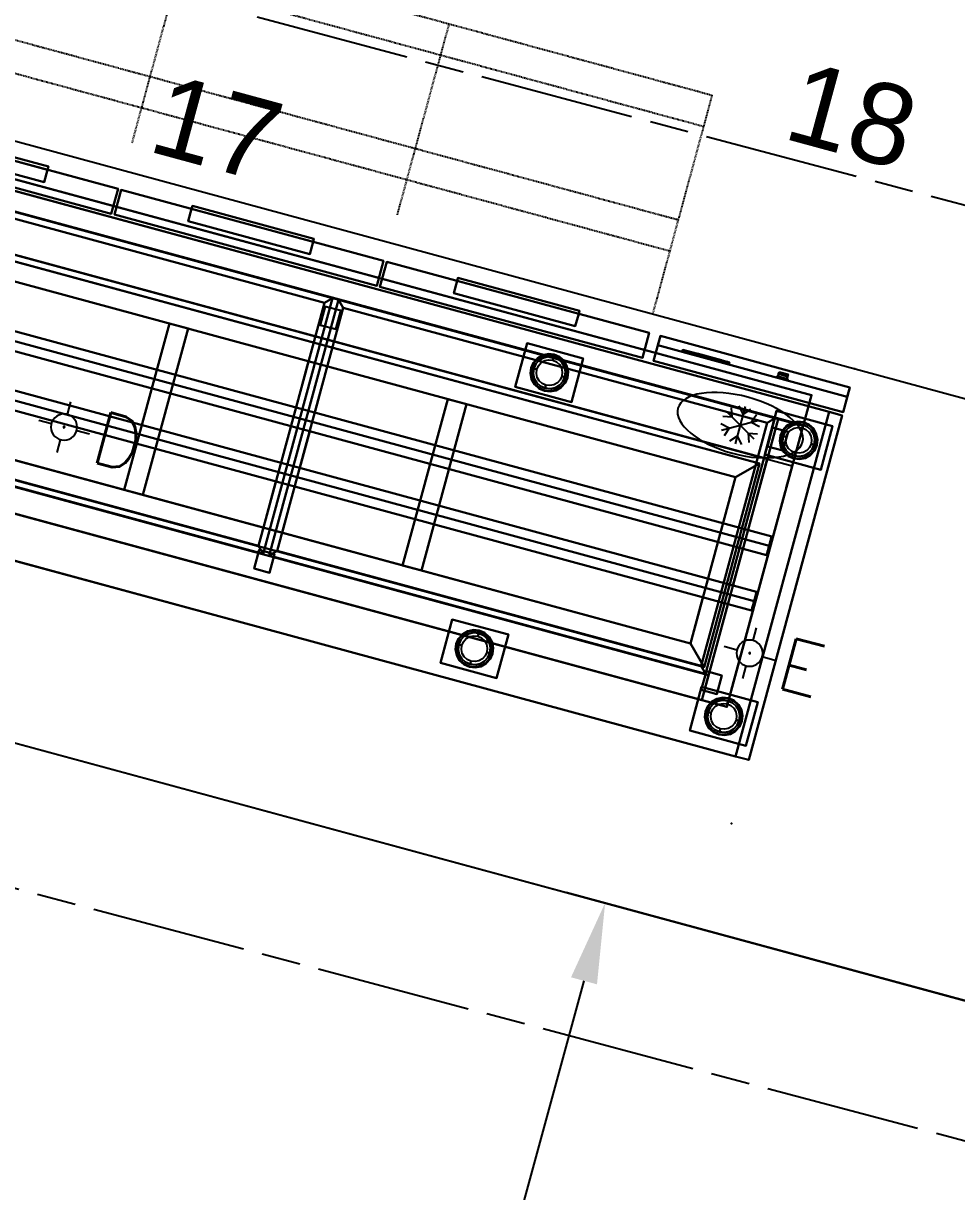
# Model space of a CAD drawing. Header units: millimetres. Extents: x 24907 to 30960, y 3978 to 9944.
# Drawn here: x 28113.3 to 28257.7, y 6856.5 to 7037.5 of the extents above; entities that cross this region are included whole.
import ezdxf
from ezdxf.enums import TextEntityAlignment as Align

# ---------------------------------------------------------------- set-up
doc = ezdxf.new("R2010")
doc.units = ezdxf.units.MM
for name, pattern in [('ACAD_ISO02W100', [15, 12, -3]), ('ACAD_ISO08W100', [36, 24, -3, 6, -3]), ('CONTINUA', [0]), ('DOT', [6.35, 0, -6.35]), ('TRATTEGGIATA', [0.75, 0.5, -0.25])]:
    doc.linetypes.add(name, pattern=pattern)
doc.layers.get('DEFPOINTS').update_dxf_attribs({"linetype": 'CONTINUA'})
for name, color, linetype in [('200-EquipBlack-3d', 250, 'Continuous'), ('200-EquipBlu-3d', 5, 'Continuous'), ('200-EquipBorder-2d', 9, 'Continuous'), ('200-EquipDoors-2d', 252, 'Continuous'), ('200-EquipGreen-3d', 3, 'Continuous'), ('200-EquipID-2d', 7, 'Continuous'), ('200-EquipInternal-2d', 252, 'Continuous'), ('200-EquipRed-3d', 1, 'Continuous'), ('200-EquipSteel-3d', 9, 'Continuous'), ('250-Drain-2D', 140, 'Continuous'), ('250-ele-2d', 20, 'Continuous'), ('HG-031 Müşteri Mevcut', 30, 'Continuous')]:
    doc.layers.add(name, color=color, linetype=linetype)
doc.layers.add('200-InsPoint-3D', color=3, linetype='Continuous', plot=False)
doc.layers.add('iz', color=241, linetype='DOT', lineweight=13)
doc.styles.add('ARIAL', font='arial.ttf', dxfattribs={"width": 0.6, "height": 50})
doc.styles.add('ROMANS', font='micross.ttf')
doc.styles.add('SIMPLEX', font='simplex')
doc.dimstyles.new('MSC Model 1-1', dxfattribs={"dimscale": 5, "dimtxt": 2.5, "dimasz": 2.5, "dimexe": 1.25, "dimexo": 0.625, "dimgap": 1, "dimtad": 1, "dimdec": 0, "dimdsep": 46, "dimtxsty": 'ROMANS', "dimcen": 2.5, "dimclrd": 256, "dimclre": 256, "dimclrt": 256, "dimadec": 0, "dimazin": 0, "dimtfac": 1, "dimtdec": 0, "dimtmove": 0, "dimatfit": 3, "dimfxl": 1, "dimtolj": 1, "dimtzin": 0, "dimarcsym": 0})

# ---------------------------------------------------------------- blocks, each defined once
blk = doc.blocks.new('ROBATA_1500')
at = {"layer": '200-EquipBorder-2d'}
blk.add_lwpolyline([(0, -500), (1500, -500), (1500, 0), (0, 0)], close=True, dxfattribs=at)
at = {"layer": '200-EquipInternal-2d'}
for p, q in [((1460, 0), (1460, -154)), ((40, -40), (1460, -40)), ((1450, -50), (50, -50)), ((1420, -80), (1450, -50)), ((1450, -154), (1450, -50)), ((80, -80), (1420, -80)), ((735, -80), (735, -154)), ((765, -154), (765, -80)), ((1420, -80), (1420, -154)), ((2, -154), (1498, -154)), ((2, -184), (1498, -184)), ((735, -184), (735, -243)), ((765, -243), (765, -184)), ((1420, -184), (1420, -243)), ((1450, -243), (1450, -184)), ((1460, -184), (1460, -243)), ((2, -243), (1498, -243)), ((2, -273), (1498, -273)), ((735, -273), (735, -347)), ((765, -347), (765, -273)), ((1420, -273), (1420, -347)), ((1450, -377), (1450, -273)), ((1460, -273), (1460, -387)), ((1420, -347), (80, -347)), ((1420, -347), (1450, -377)), ((50, -377), (1450, -377)), ((1460, -387), (40, -387))]:
    blk.add_line(p, q, dxfattribs=at)
at = {"layer": '200-EquipSteel-3d', "extrusion": (-1, 0, 0)}
for centre in [(169, 397.1, -1498), (258, 397.1, -1498)]:
    blk.add_circle(centre, 15, dxfattribs=at)
at = {"layer": '200-EquipSteel-3d'}
for points in [[(1500, -450.9, 52.1), (1500, 0, 52.1), (1460, 0, 52.1), (1460, -450.9, 52.1)], [(1500, 0, 52.1), (1500, 0, 382.1), (1460, 0, 382.1), (1460, 0, 52.1)], [(745, -40.9, 92.1), (735, -50.9, 92.1), (55, -50.9, 92.1), (45, -40.9, 92.1)], [(745, -40.9, 82.1), (745, -40.9, 92.1), (45, -40.9, 92.1), (45, -40.9, 82.1)], [(735, -440.9, 52.1), (735, -50.9, 52.1), (55, -50.9, 52.1), (55, -440.9, 52.1)], [(735, -50.9, 52.1), (735, -50.9, 92.1), (55, -50.9, 92.1), (55, -50.9, 52.1)], [(735, -50.9, 92.1), (735, -440.9, 92.1), (745, -450.9, 92.1), (745, -40.9, 92.1)], [(735, -440.9, 52.1), (735, -440.9, 92.1), (735, -50.9, 92.1), (735, -50.9, 52.1)], [(745, -40.9, 92.1), (745, -40.9, 82.1), (745, -450.9, 82.1), (745, -450.9, 92.1)], [(765, -50.9, 92.1), (765, -440.9, 92.1), (755, -450.9, 92.1), (755, -40.9, 92.1)], [(755, -40.9, 92.1), (765, -50.9, 92.1), (1445, -50.9, 92.1), (1455, -40.9, 92.1)], [(755, -40.9, 92.1), (755, -40.9, 82.1), (755, -450.9, 82.1), (755, -450.9, 92.1)], [(755, -40.9, 82.1), (755, -40.9, 92.1), (1455, -40.9, 92.1), (1455, -40.9, 82.1)], [(765, -440.9, 52.1), (765, -50.9, 52.1), (1445, -50.9, 52.1), (1445, -440.9, 52.1)], [(765, -50.9, 52.1), (765, -50.9, 92.1), (1445, -50.9, 92.1), (1445, -50.9, 52.1)], [(765, -440.9, 52.1), (765, -440.9, 92.1), (765, -50.9, 92.1), (765, -50.9, 52.1)], [(1445, -50.9, 92.1), (1445, -440.9, 92.1), (1455, -450.9, 92.1), (1455, -40.9, 92.1)], [(1445, -440.9, 52.1), (1445, -50.9, 52.1), (1445, -50.9, 92.1), (1445, -440.9, 92.1)], [(1455, -40.9, 92.1), (1455, -40.9, 82.1), (1455, -450.9, 82.1), (1455, -450.9, 92.1)], [(80, -80, 252.1), (1420, -80, 252.1), (1420, -347, 252.1), (80, -347, 252.1)], [(40, -387, 322.1), (40, -387, 382.1), (1460, -387, 382.1), (1460, -387, 322.1)], [(0, -451.9, 333.1), (1500, -451.9, 333.1), (1500, -451.9, 102.1), (0, -451.9, 102.1)], [(745, -450.9, 92.1), (735, -440.9, 92.1), (55, -440.9, 92.1), (45, -450.9, 92.1)], [(745, -450.9, 82.1), (745, -450.9, 92.1), (45, -450.9, 92.1), (45, -450.9, 82.1)], [(735, -440.9, 52.1), (55, -440.9, 52.1), (55, -440.9, 92.1), (735, -440.9, 92.1)], [(755, -450.9, 92.1), (765, -440.9, 92.1), (1445, -440.9, 92.1), (1455, -450.9, 92.1)], [(755, -450.9, 82.1), (755, -450.9, 92.1), (1455, -450.9, 92.1), (1455, -450.9, 82.1)], [(765, -440.9, 52.1), (1445, -440.9, 52.1), (1445, -440.9, 92.1), (765, -440.9, 92.1)], [(1460, -450.9, 333.4), (1500, -450.9, 333.4), (1500, -450.9, 52.1), (1460, -450.9, 52.1)], [(0, -500, 342.1), (1500, -500, 342.1), (1500, -500, 382.1), (0, -500, 382.1)]]:
    blk.add_3dface(points, dxfattribs=at)
for points, invisible_edges in [([(1460, 0, 382.1), (1500, 0, 382.1), (1500, -500, 382.1), (1460, -387, 382.1)], 4), ([(1460, 0, 52.1), (1460, 0, 382.1), (1460, -450.9, 382.1), (1460, -450.9, 52.1)], 6), ([(1500, -450.9, 333.4), (1500, 0, 382.1), (1500, 0, 52.1), (1500, -450.9, 52.1)], 1), ([(1500, -500, 342.1), (1500, -500, 382.1), (1500, 0, 382.1), (1500, -450.9, 333.4)], 4), ([(1500, -0.5, 388.4), (1500, 0, 382.1), (1500, -40, 382.1)], 8), ([(1500, -2, 394.5), (1500, -0.5, 388.4), (1500, -40, 382.1)], 10), ([(1500, -4.4, 400.3), (1500, -2, 394.5), (1500, -40, 382.1)], 10), ([(1500, -7.6, 405.6), (1500, -4.4, 400.3), (1500, -40, 382.1)], 10), ([(1500, -11.7, 410.4), (1500, -7.6, 405.6), (1500, -40, 382.1)], 10), ([(1500, -16.5, 414.5), (1500, -11.7, 410.4), (1500, -40, 382.1)], 10), ([(1500, -21.8, 417.7), (1500, -16.5, 414.5), (1500, -40, 382.1)], 10), ([(1500, -27.6, 420.1), (1500, -21.8, 417.7), (1500, -40, 382.1)], 10), ([(1500, -33.7, 421.6), (1500, -27.6, 420.1), (1500, -40, 382.1)], 10), ([(1500, -40, 422.1), (1500, -33.7, 421.6), (1500, -40, 382.1)], 10), ([(1500, -40, 422.1), (1500, -345, 422.1), (1500, -345, 382.1), (1500, -40, 382.1)], 10), ([(1498, -154.4, 400.4), (1498, -154, 397.1), (2, -154, 397.1), (2, -154.4, 400.4)], 8), ([(1498, -154, 397.1), (1498, -154.4, 393.8), (2, -154.4, 393.8), (2, -154, 397.1)], 2), ([(1498, -155.5, 403.6), (1498, -154.4, 400.4), (2, -154.4, 400.4), (2, -155.5, 403.6)], 10), ([(1498, -154.4, 393.8), (1498, -155.5, 390.6), (2, -155.5, 390.6), (2, -154.4, 393.8)], 10), ([(1498, -157.3, 406.5), (1498, -155.5, 403.6), (2, -155.5, 403.6), (2, -157.3, 406.5)], 10), ([(1498, -155.5, 390.6), (1498, -157.3, 387.7), (2, -157.3, 387.7), (2, -155.5, 390.6)], 10), ([(1498, -159.6, 408.8), (1498, -157.3, 406.5), (2, -157.3, 406.5), (2, -159.6, 408.8)], 10), ([(1498, -157.3, 387.7), (1498, -159.6, 385.4), (2, -159.6, 385.4), (2, -157.3, 387.7)], 10), ([(1498, -162.5, 410.6), (1498, -159.6, 408.8), (2, -159.6, 408.8), (2, -162.5, 410.6)], 10), ([(1498, -159.6, 385.4), (1498, -162.5, 383.6), (2, -162.5, 383.6), (2, -159.6, 385.4)], 10), ([(1498, -165.7, 411.7), (1498, -162.5, 410.6), (2, -162.5, 410.6), (2, -165.7, 411.7)], 10), ([(1498, -162.5, 383.6), (1498, -165.7, 382.5), (2, -165.7, 382.5), (2, -162.5, 383.6)], 10), ([(1498, -169, 412.1), (1498, -165.7, 411.7), (2, -165.7, 411.7), (2, -169, 412.1)], 2), ([(1498, -165.7, 382.5), (1498, -169, 382.1), (2, -169, 382.1), (2, -165.7, 382.5)], 8), ([(1498, -172.3, 411.7), (1498, -169, 412.1), (2, -169, 412.1), (2, -172.3, 411.7)], 8), ([(1498, -169, 382.1), (1498, -172.3, 382.5), (2, -172.3, 382.5), (2, -169, 382.1)], 2), ([(1498, -175.5, 410.6), (1498, -172.3, 411.7), (2, -172.3, 411.7), (2, -175.5, 410.6)], 10), ([(1498, -172.3, 382.5), (1498, -175.5, 383.6), (2, -175.5, 383.6), (2, -172.3, 382.5)], 10), ([(1498, -178.4, 408.8), (1498, -175.5, 410.6), (2, -175.5, 410.6), (2, -178.4, 408.8)], 10), ([(1498, -175.5, 383.6), (1498, -178.4, 385.4), (2, -178.4, 385.4), (2, -175.5, 383.6)], 10), ([(1498, -180.7, 406.5), (1498, -178.4, 408.8), (2, -178.4, 408.8), (2, -180.7, 406.5)], 10), ([(1498, -178.4, 385.4), (1498, -180.7, 387.7), (2, -180.7, 387.7), (2, -178.4, 385.4)], 10), ([(1498, -182.5, 403.6), (1498, -180.7, 406.5), (2, -180.7, 406.5), (2, -182.5, 403.6)], 10), ([(1498, -180.7, 387.7), (1498, -182.5, 390.6), (2, -182.5, 390.6), (2, -180.7, 387.7)], 10), ([(1498, -183.6, 400.4), (1498, -182.5, 403.6), (2, -182.5, 403.6), (2, -183.6, 400.4)], 10), ([(1498, -182.5, 390.6), (1498, -183.6, 393.8), (2, -183.6, 393.8), (2, -182.5, 390.6)], 10), ([(1498, -184, 397.1), (1498, -183.6, 400.4), (2, -183.6, 400.4), (2, -184, 397.1)], 2), ([(1498, -183.6, 393.8), (1498, -184, 397.1), (2, -184, 397.1), (2, -183.6, 393.8)], 8), ([(1498, -243.4, 400.4), (1498, -243, 397.1), (2, -243, 397.1), (2, -243.4, 400.4)], 8), ([(1498, -243, 397.1), (1498, -243.4, 393.8), (2, -243.4, 393.8), (2, -243, 397.1)], 2), ([(1498, -244.5, 403.6), (1498, -243.4, 400.4), (2, -243.4, 400.4), (2, -244.5, 403.6)], 10), ([(1498, -243.4, 393.8), (1498, -244.5, 390.6), (2, -244.5, 390.6), (2, -243.4, 393.8)], 10), ([(1498, -246.3, 406.5), (1498, -244.5, 403.6), (2, -244.5, 403.6), (2, -246.3, 406.5)], 10), ([(1498, -244.5, 390.6), (1498, -246.3, 387.7), (2, -246.3, 387.7), (2, -244.5, 390.6)], 10), ([(1498, -248.6, 408.8), (1498, -246.3, 406.5), (2, -246.3, 406.5), (2, -248.6, 408.8)], 10), ([(1498, -246.3, 387.7), (1498, -248.6, 385.4), (2, -248.6, 385.4), (2, -246.3, 387.7)], 10), ([(1498, -251.5, 410.6), (1498, -248.6, 408.8), (2, -248.6, 408.8), (2, -251.5, 410.6)], 10), ([(1498, -248.6, 385.4), (1498, -251.5, 383.6), (2, -251.5, 383.6), (2, -248.6, 385.4)], 10), ([(1498, -254.7, 411.7), (1498, -251.5, 410.6), (2, -251.5, 410.6), (2, -254.7, 411.7)], 10), ([(1498, -251.5, 383.6), (1498, -254.7, 382.5), (2, -254.7, 382.5), (2, -251.5, 383.6)], 10), ([(1498, -258, 412.1), (1498, -254.7, 411.7), (2, -254.7, 411.7), (2, -258, 412.1)], 2), ([(1498, -254.7, 382.5), (1498, -258, 382.1), (2, -258, 382.1), (2, -254.7, 382.5)], 8), ([(1498, -261.3, 411.7), (1498, -258, 412.1), (2, -258, 412.1), (2, -261.3, 411.7)], 8), ([(1498, -258, 382.1), (1498, -261.3, 382.5), (2, -261.3, 382.5), (2, -258, 382.1)], 2), ([(1498, -264.5, 410.6), (1498, -261.3, 411.7), (2, -261.3, 411.7), (2, -264.5, 410.6)], 10), ([(1498, -261.3, 382.5), (1498, -264.5, 383.6), (2, -264.5, 383.6), (2, -261.3, 382.5)], 10), ([(1498, -267.4, 408.8), (1498, -264.5, 410.6), (2, -264.5, 410.6), (2, -267.4, 408.8)], 10), ([(1498, -264.5, 383.6), (1498, -267.4, 385.4), (2, -267.4, 385.4), (2, -264.5, 383.6)], 10), ([(1498, -269.7, 406.5), (1498, -267.4, 408.8), (2, -267.4, 408.8), (2, -269.7, 406.5)], 10), ([(1498, -267.4, 385.4), (1498, -269.7, 387.7), (2, -269.7, 387.7), (2, -267.4, 385.4)], 10), ([(1498, -271.5, 403.6), (1498, -269.7, 406.5), (2, -269.7, 406.5), (2, -271.5, 403.6)], 10), ([(1498, -269.7, 387.7), (1498, -271.5, 390.6), (2, -271.5, 390.6), (2, -269.7, 387.7)], 10), ([(1498, -272.6, 400.4), (1498, -271.5, 403.6), (2, -271.5, 403.6), (2, -272.6, 400.4)], 10), ([(1498, -271.5, 390.6), (1498, -272.6, 393.8), (2, -272.6, 393.8), (2, -271.5, 390.6)], 10), ([(1498, -273, 397.1), (1498, -272.6, 400.4), (2, -272.6, 400.4), (2, -273, 397.1)], 2), ([(1498, -272.6, 393.8), (1498, -273, 397.1), (2, -273, 397.1), (2, -272.6, 393.8)], 8), ([(1500, -345, 422.1), (1500, -351.3, 421.6), (1500, -345, 382.1)], 10), ([(1500, -351.3, 421.6), (1500, -357.4, 420.1), (1500, -345, 382.1)], 10), ([(1500, -357.4, 420.1), (1500, -363.2, 417.7), (1500, -345, 382.1)], 10), ([(1500, -363.2, 417.7), (1500, -368.5, 414.5), (1500, -345, 382.1)], 10), ([(1500, -368.5, 414.5), (1500, -373.3, 410.4), (1500, -345, 382.1)], 10), ([(1500, -373.3, 410.4), (1500, -377.4, 405.6), (1500, -345, 382.1)], 10), ([(1500, -377.4, 405.6), (1500, -380.6, 400.3), (1500, -345, 382.1)], 10), ([(1500, -380.6, 400.3), (1500, -383, 394.5), (1500, -345, 382.1)], 10), ([(1500, -383, 394.5), (1500, -384.5, 388.4), (1500, -345, 382.1)], 10), ([(1500, -384.5, 388.4), (1500, -385, 382.1), (1500, -345, 382.1)], 8), ([(0, -500, 342.1), (0, -387, 322.1), (1500, -387, 322.1), (1500, -500, 342.1)], 5), ([(0, -500, 382.1), (1500, -500, 382.1), (1460, -387, 382.1), (40, -387, 382.1)], 10)]:
    blk.add_3dface(points, dxfattribs=dict(at, invisible_edges=invisible_edges))
at = {"layer": '200-InsPoint-3D'}
for p in [(1500, 0), (1500, -500)]:
    blk.add_point(p, dxfattribs=at)
at = {"layer": '200-EquipSteel-3d'}
mesh = blk.add_polyface(dxfattribs=at)
corners = [(0, -450.9, 15), (1500, -450.9, 15), (1500, 0, 15), (0, 0, 15), (0, -450.9, 52.1), (1500, -450.9, 52.1), (1500, 0, 52.1), (0, 0, 52.1)]
mesh.append_faces([[corners[k] for k in face] for face in [(0, 3, 2, 1), (4, 5, 6, 7), (0, 1, 5, 4), (3, 7, 6, 2), (0, 4, 7, 3), (1, 2, 6, 5)]])
mesh = blk.add_polyface(dxfattribs=at)
corners = [(40, -40, 52.1), (1460, -40, 52.1), (1460, 0, 52.1), (40, 0, 52.1), (40, -40, 382.1), (1460, -40, 382.1), (1460, 0, 382.1), (40, 0, 382.1)]
mesh.append_faces([[corners[k] for k in face] for face in [(0, 3, 2, 1), (4, 5, 6, 7), (0, 1, 5, 4), (3, 7, 6, 2), (0, 4, 7, 3), (1, 2, 6, 5)]])
mesh = blk.add_polyface(dxfattribs=at)
corners = [(762.5, -45), (737.5, -45), (737.5, -15), (762.5, -15), (762.5, -45, 15), (737.5, -45, 15), (737.5, -15, 15), (762.5, -15, 15)]
mesh.append_faces([[corners[k] for k in face] for face in [(1, 2, 3, 0), (7, 6, 5, 4), (4, 5, 1, 0), (2, 6, 7, 3), (3, 7, 4, 0), (5, 6, 2, 1)]])
mesh = blk.add_polyface(dxfattribs=at)
corners = [(1480, -45), (1455, -45), (1455, -15), (1480, -15), (1480, -45, 15), (1455, -45, 15), (1455, -15, 15), (1480, -15, 15)]
mesh.append_faces([[corners[k] for k in face] for face in [(1, 2, 3, 0), (7, 6, 5, 4), (4, 5, 1, 0), (2, 6, 7, 3), (3, 7, 4, 0), (5, 6, 2, 1)]])
mesh = blk.add_polyface(dxfattribs=at)
corners = [(80, -80, 352.1), (1420, -80, 352.1), (1450, -50, 352.1), (50, -50, 352.1), (80, -80, 382.1), (1420, -80, 382.1), (1450, -50, 382.1), (50, -50, 382.1)]
mesh.append_faces([[corners[k] for k in face] for face in [(0, 3, 2, 1), (4, 5, 6, 7), (0, 1, 5, 4), (3, 7, 6, 2), (0, 4, 7, 3), (1, 2, 6, 5)]])
mesh = blk.add_polyface(dxfattribs=at)
corners = [(1450, -377, 352.1), (1420, -347, 352.1), (1420, -80, 352.1), (1450, -50, 352.1), (1450, -377, 382.1), (1420, -347, 382.1), (1420, -80, 382.1), (1450, -50, 382.1)]
mesh.append_faces([[corners[k] for k in face] for face in [(1, 2, 3, 0), (7, 6, 5, 4), (4, 5, 1, 0), (2, 6, 7, 3), (3, 7, 4, 0), (5, 6, 2, 1)]])
mesh = blk.add_polyface(dxfattribs=at)
corners = [(511.7, -347, 352.1), (541.7, -347, 352.1), (541.7, -80, 352.1), (511.7, -80, 352.1), (511.7, -347, 382.1), (541.7, -347, 382.1), (541.7, -80, 382.1), (511.7, -80, 382.1)]
mesh.append_faces([[corners[k] for k in face] for face in [(0, 3, 2, 1), (4, 5, 6, 7), (0, 1, 5, 4), (3, 7, 6, 2), (0, 4, 7, 3), (1, 2, 6, 5)]])
mesh = blk.add_polyface(dxfattribs=at)
corners = [(988.3, -347, 352.1), (958.3, -347, 352.1), (958.3, -80, 352.1), (988.3, -80, 352.1), (988.3, -347, 382.1), (958.3, -347, 382.1), (958.3, -80, 382.1), (988.3, -80, 382.1)]
mesh.append_faces([[corners[k] for k in face] for face in [(1, 2, 3, 0), (7, 6, 5, 4), (4, 5, 1, 0), (2, 6, 7, 3), (3, 7, 4, 0), (5, 6, 2, 1)]])
mesh = blk.add_polyface(dxfattribs=at)
corners = [(80, -347, 352.1), (1420, -347, 352.1), (1450, -377, 352.1), (50, -377, 352.1), (80, -347, 382.1), (1420, -347, 382.1), (1450, -377, 382.1), (50, -377, 382.1)]
mesh.append_faces([[corners[k] for k in face] for face in [(1, 2, 3, 0), (7, 6, 5, 4), (4, 5, 1, 0), (2, 6, 7, 3), (3, 7, 4, 0), (5, 6, 2, 1)]])
mesh = blk.add_polyface(dxfattribs=at)
corners = [(762.5, -405.9), (737.5, -405.9), (737.5, -435.9), (762.5, -435.9), (762.5, -405.9, 15), (737.5, -405.9, 15), (737.5, -435.9, 15), (762.5, -435.9, 15)]
mesh.append_faces([[corners[k] for k in face] for face in [(0, 3, 2, 1), (4, 5, 6, 7), (0, 1, 5, 4), (3, 7, 6, 2), (0, 4, 7, 3), (1, 2, 6, 5)]])
mesh = blk.add_polyface(dxfattribs=at)
corners = [(1480, -405.9), (1455, -405.9), (1455, -435.9), (1480, -435.9), (1480, -405.9, 15), (1455, -405.9, 15), (1455, -435.9, 15), (1480, -435.9, 15)]
mesh.append_faces([[corners[k] for k in face] for face in [(0, 3, 2, 1), (4, 5, 6, 7), (0, 1, 5, 4), (3, 7, 6, 2), (0, 4, 7, 3), (1, 2, 6, 5)]])
blk = doc.blocks.new('attrib')
at = {"layer": '200-EquipID-2d', "style": 'ARIAL'}
blk.add_attdef('POS', text='', height=2.5, dxfattribs=at).set_placement((0, 0, -1), align=Align.MIDDLE)
at = {"layer": '200-EquipID-2d', "style": 'ROMANS', "flags": 1}
for tag, p in [('ZONA', (0, -4.905, -2)), ('EQUIPMENTDATA', (0, -7.89, -2)), ('LONGDESCR', (0, -11.302, -2)), ('EQUIPMENTCONN', (0, -14.714, -2)), ('ACCESSORYDATA', (0, -18.552, -2)), ('ACCESSORYCONN', (0, -21.857, -2))]:
    blk.add_attdef(tag, text='', height=2.5, dxfattribs=at).set_placement(p, align=Align.CENTER)
blk = doc.blocks.new('ZNS-MC-BASECONTRPAN')
at = {"layer": '200-EquipBlu-3d', "ltscale": 0.7}
blk.add_3dface([(45, -3.6, -29.6), (57.2, -3.6, -29.6), (57.2, -3.6, -40), (45, -3.6, -40)], dxfattribs=at)
at = {"layer": '200-EquipGreen-3d', "ltscale": 0.7}
blk.add_3dface([(104.1, -3.6, -31), (111.1, -3.6, -31), (111.1, -3.6, -39), (104.1, -3.6, -39)], dxfattribs=at)
at = {"layer": '200-EquipRed-3d', "ltscale": 0.7}
blk.add_3dface([(61.9, -3.6, -30.1), (101.1, -3.6, -30.1), (101.1, -3.6, -40), (61.9, -3.6, -40)], dxfattribs=at)
at = {"layer": '200-EquipRed-3d'}
for points, invisible_edges in [([(192.1, -6.1, -35), (192.1, -2.2, -35), (192.1, -2.2, -23.8), (192.1, -9.3, -23.8)], 1), ([(192.1, -2.2, -35), (206.5, -2.2, -35), (206.5, -2.2, -23.8), (192.1, -2.2, -23.8)], 1), ([(192.1, -6.1, -35), (206.5, -6.1, -35), (206.5, -2.2, -35), (192.1, -2.2, -35)], 15), ([(192.1, -6.1, -46.2), (192.1, -2.2, -46.2), (192.1, -2.2, -35), (192.1, -6.1, -35)], 4), ([(192.1, -2.2, -46.2), (206.5, -2.2, -46.2), (206.5, -2.2, -35), (192.1, -2.2, -35)], 4), ([(192.1, -6.1, -35), (192.1, -2.2, -35), (206.5, -2.2, -35), (206.5, -6.1, -35)], 15), ([(192.1, -6.1, -35), (192.1, -9.3, -23.8), (206.5, -9.3, -23.8), (206.5, -6.1, -35)], 8), ([(192.1, -6.1, -46.2), (192.1, -6.1, -35), (206.5, -6.1, -35), (206.5, -6.1, -46.2)], 2), ([(206.5, -6.1, -35), (206.5, -9.3, -23.8), (206.5, -2.2, -23.8), (206.5, -2.2, -35)], 8), ([(206.5, -6.1, -46.2), (206.5, -6.1, -35), (206.5, -2.2, -35), (206.5, -2.2, -46.2)], 2)]:
    blk.add_3dface(points, dxfattribs=dict(at, invisible_edges=invisible_edges))
for points in [[(192.1, -9.3, -23.8), (192.1, -2.2, -23.8), (206.5, -2.2, -23.8), (206.5, -9.3, -23.8)], [(192.1, -6.1, -46.2), (206.5, -6.1, -46.2), (206.5, -2.2, -46.2), (192.1, -2.2, -46.2)]]:
    blk.add_3dface(points, dxfattribs=at)
at = {"layer": '200-EquipSteel-3d'}
blk.add_3dface([(0, 0, -85), (0, 0, 0), (304, 0, 0), (304, 0, -85)], dxfattribs=at)
at = {"layer": '200-EquipBlack-3d', "ltscale": 0.7}
mesh = blk.add_polyface(dxfattribs=at)
corners = [(39.1, -3.3, -47.5), (114.1, -3.3, -47.5), (114.1, -0.3, -47.5), (39.1, -0.3, -47.5), (39.1, -3.3, -22.5), (114.1, -3.3, -22.5), (114.1, -0.3, -22.5), (39.1, -0.3, -22.5)]
mesh.append_faces([[corners[k] for k in face] for face in [(0, 3, 2, 1), (4, 5, 6, 7), (0, 1, 5, 4), (3, 7, 6, 2), (0, 4, 7, 3), (1, 2, 6, 5)]])
at = {"layer": '200-EquipBlack-3d'}
mesh = blk.add_polyface(dxfattribs=at)
corners = [(190.8, -2.2, -47.5), (190.8, -2.2, -22.5), (190.8, -0.3, -22.5), (190.8, -0.3, -47.5), (207.8, -2.2, -47.5), (207.8, -2.2, -22.5), (207.8, -0.3, -22.5), (207.8, -0.3, -47.5)]
mesh.append_faces([[corners[k] for k in face] for face in [(0, 3, 2, 1), (4, 5, 6, 7), (0, 1, 5, 4), (3, 7, 6, 2), (0, 4, 7, 3), (1, 2, 6, 5)]])
blk = doc.blocks.new('ZNS-MC-BASEREFUNIT')
at = {"layer": '200-EquipSteel-3d'}
for points in [[(0, 70, 155), (0, 70, 600), (304, 70, 600), (304, 70, 155)], [(0, 70, 600), (0, 30, 600), (304, 30, 600), (304, 70, 600)], [(0, 30, 155), (0, 70, 155), (304, 70, 155), (304, 30, 155)], [(304, 30, 500), (0, 30, 500), (0, 45, 500), (304, 45, 500)], [(0, 45, 500), (0, 45, 585), (304, 45, 585), (304, 45, 500)], [(0, 30, 585), (0, 45, 585), (304, 45, 585), (304, 30, 585)], [(0, 30, 500), (0, 30, 155), (304, 30, 155), (304, 30, 500)], [(304, 30, 600), (0, 30, 600), (0, 30, 585), (304, 30, 585)]]:
    blk.add_3dface(points, dxfattribs=at)
for points, invisible_edges in [([(0, 45, 585), (0, 70, 600), (0, 70, 155), (0, 45, 500)], 5), ([(0, 45, 500), (0, 30, 500), (0, 30, 155), (0, 70, 155)], 8), ([(0, 70, 600), (0, 45, 585), (0, 30, 585), (0, 30, 600)], 1), ([(304, 45, 585), (304, 70, 600), (304, 70, 155), (304, 45, 500)], 5), ([(304, 45, 500), (304, 30, 500), (304, 30, 155), (304, 70, 155)], 8), ([(304, 70, 600), (304, 45, 585), (304, 30, 585), (304, 30, 600)], 1)]:
    blk.add_3dface(points, dxfattribs=dict(at, invisible_edges=invisible_edges))
blk = doc.blocks.new('PQ-MC-LEG200')
at = {"layer": '200-EquipSteel-3d'}
for points in [[(-45, -35, 198), (-45, 35, 198), (45, 35, 198), (45, -35, 198)], [(-45, -35, 200), (45, -35, 200), (45, 35, 200), (-45, 35, 200)], [(-45, 35, 198), (-45, 35, 200), (45, 35, 200), (45, 35, 198)], [(-45, -35, 198), (-45, -35, 200), (-45, 35, 200), (-45, 35, 198)], [(45, -35, 198), (45, 35, 198), (45, 35, 200), (45, -35, 200)], [(-45, -35, 198), (45, -35, 198), (45, -35, 200), (-45, -35, 200)]]:
    blk.add_3dface(points, dxfattribs=at)
for points, invisible_edges in [([(-23.7, 17.2, 198), (-23.7, 17.2, 71), (-17.2, 23.7, 71), (-17.2, 23.7, 198)], 5), ([(-23.7, 17.2, 71), (-22.6, 16.4, 66), (-16.4, 22.6, 66), (-17.2, 23.7, 71)], 5), ([(-14.7, 20.2, 66), (-14.7, 20.2, 5), (-20.2, 14.7, 5), (-20.2, 14.7, 66)], 5), ([(-14.7, 20.2, 5), (-13.8, 19, 1.5), (-19, 13.8, 1.5), (-20.2, 14.7, 5)], 7), ([(-13.8, 19, 1.5), (-11.8, 16.2), (-16.2, 11.8), (-19, 13.8, 1.5)], 13), ([(-17.2, 23.7, 198), (-17.2, 23.7, 71), (-9, 27.8, 71), (-9, 27.8, 198)], 5), ([(-17.2, 23.7, 71), (-16.4, 22.6, 66), (-8.6, 26.5, 66), (-9, 27.8, 71)], 5), ([(-7.7, 23.8, 66), (-7.7, 23.8, 5), (-14.7, 20.2, 5), (-14.7, 20.2, 66)], 5), ([(-7.7, 23.8, 5), (-7.3, 22.4, 1.5), (-13.8, 19, 1.5), (-14.7, 20.2, 5)], 7), ([(-7.3, 22.4, 1.5), (-6.2, 19), (-11.8, 16.2), (-13.8, 19, 1.5)], 13), ([(-9, 27.8, 198), (-9, 27.8, 71), (0, 29.2, 71), (0, 29.2, 198)], 1), ([(-9, 27.8, 71), (-8.6, 26.5, 66), (0, 27.9, 66), (0, 29.2, 71)], 1), ([(0, 25, 66), (0, 25, 5), (-7.7, 23.8, 5), (-7.7, 23.8, 66)], 4), ([(0, 25, 5), (0, 23.5, 1.5), (-7.3, 22.4, 1.5), (-7.7, 23.8, 5)], 6), ([(0, 23.5, 1.5), (0, 20), (-6.2, 19), (-7.3, 22.4, 1.5)], 12), ([(0, 29.2, 198), (0, 29.2, 71), (9, 27.8, 71), (9, 27.8, 198)], 4), ([(0, 29.2, 71), (0, 27.9, 66), (8.6, 26.5, 66), (9, 27.8, 71)], 4), ([(7.7, 23.8, 66), (7.7, 23.8, 5), (0, 25, 5), (0, 25, 66)], 1), ([(7.7, 23.8, 5), (7.3, 22.4, 1.5), (0, 23.5, 1.5), (0, 25, 5)], 3), ([(7.3, 22.4, 1.5), (6.2, 19), (0, 20), (0, 23.5, 1.5)], 9), ([(13.8, 19, 1.5), (11.8, 16.2), (6.2, 19), (7.3, 22.4, 1.5)], 13), ([(14.7, 20.2, 5), (13.8, 19, 1.5), (7.3, 22.4, 1.5), (7.7, 23.8, 5)], 7), ([(14.7, 20.2, 66), (14.7, 20.2, 5), (7.7, 23.8, 5), (7.7, 23.8, 66)], 5), ([(9, 27.8, 71), (8.6, 26.5, 66), (16.4, 22.6, 66), (17.2, 23.7, 71)], 5), ([(9, 27.8, 198), (9, 27.8, 71), (17.2, 23.7, 71), (17.2, 23.7, 198)], 5), ([(19, 13.8, 1.5), (16.2, 11.8), (11.8, 16.2), (13.8, 19, 1.5)], 13), ([(20.2, 14.7, 5), (19, 13.8, 1.5), (13.8, 19, 1.5), (14.7, 20.2, 5)], 7), ([(20.2, 14.7, 66), (20.2, 14.7, 5), (14.7, 20.2, 5), (14.7, 20.2, 66)], 5), ([(17.2, 23.7, 71), (16.4, 22.6, 66), (22.6, 16.4, 66), (23.7, 17.2, 71)], 5), ([(17.2, 23.7, 198), (17.2, 23.7, 71), (23.7, 17.2, 71), (23.7, 17.2, 198)], 5), ([(-29.2, 0, 198), (-29.2, 0, 71), (-27.8, 9, 71), (-27.8, 9, 198)], 4), ([(-29.2, 0, 71), (-27.9, 0, 66), (-26.5, 8.6, 66), (-27.8, 9, 71)], 4), ([(-27.8, -9, 198), (-27.8, -9, 71), (-29.2, 0, 71), (-29.2, 0, 198)], 1), ([(-27.8, -9, 71), (-26.5, -8.6, 66), (-27.9, 0, 66), (-29.2, 0, 71)], 1), ([(-27.8, 9, 198), (-27.8, 9, 71), (-23.7, 17.2, 71), (-23.7, 17.2, 198)], 5), ([(-27.8, 9, 71), (-26.5, 8.6, 66), (-22.6, 16.4, 66), (-23.7, 17.2, 71)], 5), ([(-23.8, 7.7, 66), (-23.8, 7.7, 5), (-25, 0, 5), (-25, 0, 66)], 1), ([(-23.8, 7.7, 5), (-22.4, 7.3, 1.5), (-23.5, 0, 1.5), (-25, 0, 5)], 3), ([(-25, 0, 66), (-25, 0, 5), (-23.8, -7.7, 5), (-23.8, -7.7, 66)], 4), ([(-25, 0, 5), (-23.5, 0, 1.5), (-22.4, -7.3, 1.5), (-23.8, -7.7, 5)], 6), ([(-20.2, 14.7, 66), (-20.2, 14.7, 5), (-23.8, 7.7, 5), (-23.8, 7.7, 66)], 5), ([(-20.2, 14.7, 5), (-19, 13.8, 1.5), (-22.4, 7.3, 1.5), (-23.8, 7.7, 5)], 7), ([(-22.4, 7.3, 1.5), (-19, 6.2), (-20, 0), (-23.5, 0, 1.5)], 9), ([(-23.5, 0, 1.5), (-20, 0), (-19, -6.2), (-22.4, -7.3, 1.5)], 12), ([(-19, 13.8, 1.5), (-16.2, 11.8), (-19, 6.2), (-22.4, 7.3, 1.5)], 13), ([(22.4, 7.3, 1.5), (19, 6.2), (16.2, 11.8), (19, 13.8, 1.5)], 13), ([(23.8, 7.7, 5), (22.4, 7.3, 1.5), (19, 13.8, 1.5), (20.2, 14.7, 5)], 7), ([(23.5, 0, 1.5), (20, 0), (19, 6.2), (22.4, 7.3, 1.5)], 12), ([(22.4, -7.3, 1.5), (19, -6.2), (20, 0), (23.5, 0, 1.5)], 9), ([(23.8, 7.7, 66), (23.8, 7.7, 5), (20.2, 14.7, 5), (20.2, 14.7, 66)], 5), ([(25, 0, 5), (23.5, 0, 1.5), (22.4, 7.3, 1.5), (23.8, 7.7, 5)], 6), ([(23.8, -7.7, 5), (22.4, -7.3, 1.5), (23.5, 0, 1.5), (25, 0, 5)], 3), ([(23.7, 17.2, 71), (22.6, 16.4, 66), (26.5, 8.6, 66), (27.8, 9, 71)], 5), ([(23.7, 17.2, 198), (23.7, 17.2, 71), (27.8, 9, 71), (27.8, 9, 198)], 5), ([(25, 0, 66), (25, 0, 5), (23.8, 7.7, 5), (23.8, 7.7, 66)], 4), ([(23.8, -7.7, 66), (23.8, -7.7, 5), (25, 0, 5), (25, 0, 66)], 1), ([(27.8, 9, 71), (26.5, 8.6, 66), (27.9, 0, 66), (29.2, 0, 71)], 1), ([(29.2, 0, 71), (27.9, 0, 66), (26.5, -8.6, 66), (27.8, -9, 71)], 4), ([(27.8, 9, 198), (27.8, 9, 71), (29.2, 0, 71), (29.2, 0, 198)], 1), ([(29.2, 0, 198), (29.2, 0, 71), (27.8, -9, 71), (27.8, -9, 198)], 4), ([(-23.7, -17.2, 71), (-22.6, -16.4, 66), (-26.5, -8.6, 66), (-27.8, -9, 71)], 5), ([(-23.7, -17.2, 198), (-23.7, -17.2, 71), (-27.8, -9, 71), (-27.8, -9, 198)], 5), ([(-23.8, -7.7, 5), (-22.4, -7.3, 1.5), (-19, -13.8, 1.5), (-20.2, -14.7, 5)], 7), ([(-23.8, -7.7, 66), (-23.8, -7.7, 5), (-20.2, -14.7, 5), (-20.2, -14.7, 66)], 5), ([(-17.2, -23.7, 71), (-16.4, -22.6, 66), (-22.6, -16.4, 66), (-23.7, -17.2, 71)], 5), ([(-17.2, -23.7, 198), (-17.2, -23.7, 71), (-23.7, -17.2, 71), (-23.7, -17.2, 198)], 5), ([(-22.4, -7.3, 1.5), (-19, -6.2), (-16.2, -11.8), (-19, -13.8, 1.5)], 13), ([(-20.2, -14.7, 5), (-19, -13.8, 1.5), (-13.8, -19, 1.5), (-14.7, -20.2, 5)], 7), ([(-20.2, -14.7, 66), (-20.2, -14.7, 5), (-14.7, -20.2, 5), (-14.7, -20.2, 66)], 5), ([(-19, -13.8, 1.5), (-16.2, -11.8), (-11.8, -16.2), (-13.8, -19, 1.5)], 13), ([(-13.8, -19, 1.5), (-11.8, -16.2), (-6.2, -19), (-7.3, -22.4, 1.5)], 13), ([(7.3, -22.4, 1.5), (6.2, -19), (11.8, -16.2), (13.8, -19, 1.5)], 13), ([(13.8, -19, 1.5), (11.8, -16.2), (16.2, -11.8), (19, -13.8, 1.5)], 13), ([(14.7, -20.2, 5), (13.8, -19, 1.5), (19, -13.8, 1.5), (20.2, -14.7, 5)], 7), ([(14.7, -20.2, 66), (14.7, -20.2, 5), (20.2, -14.7, 5), (20.2, -14.7, 66)], 5), ([(19, -13.8, 1.5), (16.2, -11.8), (19, -6.2), (22.4, -7.3, 1.5)], 13), ([(23.7, -17.2, 71), (22.6, -16.4, 66), (16.4, -22.6, 66), (17.2, -23.7, 71)], 5), ([(23.7, -17.2, 198), (23.7, -17.2, 71), (17.2, -23.7, 71), (17.2, -23.7, 198)], 5), ([(20.2, -14.7, 5), (19, -13.8, 1.5), (22.4, -7.3, 1.5), (23.8, -7.7, 5)], 7), ([(20.2, -14.7, 66), (20.2, -14.7, 5), (23.8, -7.7, 5), (23.8, -7.7, 66)], 5), ([(27.8, -9, 71), (26.5, -8.6, 66), (22.6, -16.4, 66), (23.7, -17.2, 71)], 5), ([(27.8, -9, 198), (27.8, -9, 71), (23.7, -17.2, 71), (23.7, -17.2, 198)], 5), ([(-9, -27.8, 71), (-8.6, -26.5, 66), (-16.4, -22.6, 66), (-17.2, -23.7, 71)], 5), ([(-9, -27.8, 198), (-9, -27.8, 71), (-17.2, -23.7, 71), (-17.2, -23.7, 198)], 5), ([(-14.7, -20.2, 5), (-13.8, -19, 1.5), (-7.3, -22.4, 1.5), (-7.7, -23.8, 5)], 7), ([(-14.7, -20.2, 66), (-14.7, -20.2, 5), (-7.7, -23.8, 5), (-7.7, -23.8, 66)], 5), ([(0, -29.2, 71), (0, -27.9, 66), (-8.6, -26.5, 66), (-9, -27.8, 71)], 4), ([(0, -29.2, 198), (0, -29.2, 71), (-9, -27.8, 71), (-9, -27.8, 198)], 4), ([(-7.7, -23.8, 5), (-7.3, -22.4, 1.5), (0, -23.5, 1.5), (0, -25, 5)], 3), ([(-7.7, -23.8, 66), (-7.7, -23.8, 5), (0, -25, 5), (0, -25, 66)], 1), ([(-7.3, -22.4, 1.5), (-6.2, -19), (0, -20), (0, -23.5, 1.5)], 9), ([(0, -23.5, 1.5), (0, -20), (6.2, -19), (7.3, -22.4, 1.5)], 12), ([(0, -25, 5), (0, -23.5, 1.5), (7.3, -22.4, 1.5), (7.7, -23.8, 5)], 6), ([(0, -25, 66), (0, -25, 5), (7.7, -23.8, 5), (7.7, -23.8, 66)], 4), ([(9, -27.8, 71), (8.6, -26.5, 66), (0, -27.9, 66), (0, -29.2, 71)], 1), ([(9, -27.8, 198), (9, -27.8, 71), (0, -29.2, 71), (0, -29.2, 198)], 1), ([(7.7, -23.8, 5), (7.3, -22.4, 1.5), (13.8, -19, 1.5), (14.7, -20.2, 5)], 7), ([(7.7, -23.8, 66), (7.7, -23.8, 5), (14.7, -20.2, 5), (14.7, -20.2, 66)], 5), ([(17.2, -23.7, 71), (16.4, -22.6, 66), (8.6, -26.5, 66), (9, -27.8, 71)], 5), ([(17.2, -23.7, 198), (17.2, -23.7, 71), (9, -27.8, 71), (9, -27.8, 198)], 5)]:
    blk.add_3dface(points, dxfattribs=dict(at, invisible_edges=invisible_edges))
blk = doc.blocks.new('E7BAPP00RH')
at = {"layer": '200-EquipDoors-2d', "linetype": 'TRATTEGGIATA'}
for p, q in [((1276, -730), (1276, -1081)), ((428.5, -774.6), (428.5, -1081)), ((854, -774.6), (854, -1081)), ((3, -831), (1276, -831)), ((3, -881), (1276, -881)), ((3, -1031), (1276, -1031)), ((3, -1081), (1276, -1081))]:
    blk.add_line(p, q, dxfattribs=at)
at = {"layer": '200-EquipInternal-2d'}
for p, q in [((1436.4, -590.3), (1431.7, -576.5)), ((1451.6, -581.5), (1442, -570.6)), ((1451.6, -629), (1451.6, -569)), ((1451.6, -581.5), (1461.1, -570.6)), ((1466.7, -590.3), (1471.4, -576.5)), ((1436.4, -590.3), (1422.2, -593.1)), ((1425.6, -614), (1477.6, -584)), ((1425.6, -584), (1477.6, -614)), ((1466.7, -590.3), (1481, -593.1)), ((1436.4, -607.8), (1422.2, -605)), ((1436.4, -607.8), (1431.7, -621.5)), ((1466.7, -607.8), (1481, -605)), ((1466.7, -607.8), (1471.4, -621.5)), ((1451.6, -616.5), (1442, -627.5)), ((1451.6, -616.5), (1461.1, -627.5))]:
    blk.add_line(p, q, dxfattribs=at)
blk.add_lwpolyline([(0, -102), (1600, -102), (1600, -655), (0, -655)], close=True, dxfattribs=at)
blk.add_ellipse((1451.6, -599), major_axis=(-100, 0), ratio=0.45, dxfattribs=at)
at = {"layer": '200-EquipSteel-3d'}
for points in [[(0, -102, 650), (1600, -102, 650), (1600, -655, 650), (0, -655, 650)], [(21, -102, 650), (1579, -102, 650), (1579, -102, 245), (21, -102, 245)], [(21, -102, 200), (1579, -102, 200), (1579, -102, 245), (21, -102, 245)], [(21, -655, 245), (1579, -655, 245), (1579, -102, 245), (21, -102, 245)], [(21, -655, 200), (1579, -655, 200), (1579, -102, 200), (21, -102, 200)], [(1579, -655, 605), (21, -655, 605), (21, -102, 605), (1579, -102, 605)], [(1579, -102, 200), (1600, -102, 200), (1600, -102, 650), (1579, -102, 650)], [(1579, -655, 200), (1600, -655, 200), (1600, -102, 200), (1579, -102, 200)], [(5, -660, 430), (5, -660, 650), (426, -660, 650), (426, -660, 430)], [(5, -660, 430), (5, -660, 650), (426, -660, 650), (426, -660, 430)], [(5, -660, 650), (5, -700, 650), (426, -700, 650), (426, -660, 650)], [(5, -700, 430), (5, -660, 430), (426, -660, 430), (426, -700, 430)], [(5, -660, 205), (5, -660, 425), (426, -660, 425), (426, -660, 205)], [(5, -660, 205), (5, -660, 425), (426, -660, 425), (426, -660, 205)], [(5, -660, 425), (5, -700, 425), (426, -700, 425), (426, -660, 425)], [(5, -700, 205), (5, -660, 205), (426, -660, 205), (426, -700, 205)], [(21, -655, 200), (1579, -655, 200), (1579, -655, 245), (21, -655, 245)], [(21, -655, 605), (1579, -655, 605), (1579, -655, 650), (21, -655, 650)], [(426, -660, 650), (426, -700, 650), (426, -700, 430), (426, -660, 430)], [(426, -660, 425), (426, -700, 425), (426, -700, 205), (426, -660, 205)], [(431, -660, 430), (431, -660, 650), (852, -660, 650), (852, -660, 430)], [(431, -660, 650), (431, -700, 650), (852, -700, 650), (852, -660, 650)], [(431, -700, 430), (431, -660, 430), (852, -660, 430), (852, -700, 430)], [(431, -660, 650), (431, -700, 650), (431, -700, 430), (431, -660, 430)], [(431, -660, 205), (431, -660, 425), (852, -660, 425), (852, -660, 205)], [(431, -660, 425), (431, -700, 425), (852, -700, 425), (852, -660, 425)], [(431, -700, 205), (431, -660, 205), (852, -660, 205), (852, -700, 205)], [(431, -660, 425), (431, -700, 425), (431, -700, 205), (431, -660, 205)], [(852, -660, 650), (852, -700, 650), (852, -700, 430), (852, -660, 430)], [(852, -660, 425), (852, -700, 425), (852, -700, 205), (852, -660, 205)], [(857, -660, 430), (857, -660, 650), (1278, -660, 650), (1278, -660, 430)], [(857, -660, 650), (857, -700, 650), (1278, -700, 650), (1278, -660, 650)], [(857, -700, 430), (857, -660, 430), (1278, -660, 430), (1278, -700, 430)], [(857, -660, 650), (857, -700, 650), (857, -700, 430), (857, -660, 430)], [(857, -660, 205), (857, -660, 425), (1278, -660, 425), (1278, -660, 205)], [(857, -660, 425), (857, -700, 425), (1278, -700, 425), (1278, -660, 425)], [(857, -700, 205), (857, -660, 205), (1278, -660, 205), (1278, -700, 205)], [(857, -660, 425), (857, -700, 425), (857, -700, 205), (857, -660, 205)], [(1278, -660, 650), (1278, -700, 650), (1278, -700, 430), (1278, -660, 430)], [(1278, -660, 425), (1278, -700, 425), (1278, -700, 205), (1278, -660, 205)], [(1600, -655, 200), (1579, -655, 200), (1579, -655, 650), (1600, -655, 650)], [(118, -680, 599.6), (313, -680, 599.6), (313, -700, 565), (118, -700, 565)], [(118, -680, 599.6), (118, -700, 635), (313, -700, 635), (313, -680, 599.6)], [(118, -680, 374.6), (313, -680, 374.6), (313, -700, 340), (118, -700, 340)], [(118, -680, 374.6), (118, -700, 410), (313, -700, 410), (313, -680, 374.6)], [(313, -700, 635), (313, -700, 565), (313, -680, 599.6)], [(313, -700, 410), (313, -700, 340), (313, -680, 374.6)], [(544, -680, 599.6), (739, -680, 599.6), (739, -700, 565), (544, -700, 565)], [(544, -680, 599.6), (544, -700, 635), (739, -700, 635), (739, -680, 599.6)], [(544, -700, 635), (544, -700, 565), (544, -680, 599.6)], [(544, -680, 374.6), (739, -680, 374.6), (739, -700, 340), (544, -700, 340)], [(544, -680, 374.6), (544, -700, 410), (739, -700, 410), (739, -680, 374.6)], [(544, -700, 410), (544, -700, 340), (544, -680, 374.6)], [(739, -700, 635), (739, -700, 565), (739, -680, 599.6)], [(739, -700, 410), (739, -700, 340), (739, -680, 374.6)], [(970, -680, 599.6), (1165, -680, 599.6), (1165, -700, 565), (970, -700, 565)], [(970, -680, 599.6), (970, -700, 635), (1165, -700, 635), (1165, -680, 599.6)], [(970, -700, 635), (970, -700, 565), (970, -680, 599.6)], [(970, -680, 374.6), (1165, -680, 374.6), (1165, -700, 340), (970, -700, 340)], [(970, -680, 374.6), (970, -700, 410), (1165, -700, 410), (1165, -680, 374.6)], [(970, -700, 410), (970, -700, 340), (970, -680, 374.6)], [(1165, -700, 635), (1165, -700, 565), (1165, -680, 599.6)], [(1165, -700, 410), (1165, -700, 340), (1165, -680, 374.6)], [(118, -700, 635), (118, -705, 635), (313, -705, 635), (313, -700, 635)], [(313, -700, 605), (313, -705, 605), (118, -705, 605), (118, -700, 605)], [(118, -700, 410), (118, -705, 410), (313, -705, 410), (313, -700, 410)], [(313, -700, 380), (313, -705, 380), (118, -705, 380), (118, -700, 380)], [(118, -705, 635), (118, -705, 605), (313, -705, 605), (313, -705, 635)], [(118, -705, 410), (118, -705, 380), (313, -705, 380), (313, -705, 410)], [(313, -705, 635), (313, -700, 635), (313, -700, 605), (313, -705, 605)], [(313, -705, 410), (313, -700, 410), (313, -700, 380), (313, -705, 380)], [(544, -700, 635), (544, -705, 635), (739, -705, 635), (739, -700, 635)], [(739, -700, 605), (739, -705, 605), (544, -705, 605), (544, -700, 605)], [(544, -700, 410), (544, -705, 410), (739, -705, 410), (739, -700, 410)], [(739, -700, 380), (739, -705, 380), (544, -705, 380), (544, -700, 380)], [(544, -705, 635), (544, -705, 605), (739, -705, 605), (739, -705, 635)], [(544, -705, 410), (544, -705, 380), (739, -705, 380), (739, -705, 410)], [(739, -705, 635), (739, -700, 635), (739, -700, 605), (739, -705, 605)], [(739, -705, 410), (739, -700, 410), (739, -700, 380), (739, -705, 380)], [(970, -700, 635), (970, -705, 635), (1165, -705, 635), (1165, -700, 635)], [(1165, -700, 605), (1165, -705, 605), (970, -705, 605), (970, -700, 605)], [(970, -700, 410), (970, -705, 410), (1165, -705, 410), (1165, -700, 410)], [(1165, -700, 380), (1165, -705, 380), (970, -705, 380), (970, -700, 380)], [(970, -705, 635), (970, -705, 605), (1165, -705, 605), (1165, -705, 635)], [(970, -705, 410), (970, -705, 380), (1165, -705, 380), (1165, -705, 410)], [(1165, -705, 635), (1165, -700, 635), (1165, -700, 605), (1165, -705, 605)], [(1165, -705, 410), (1165, -700, 410), (1165, -700, 380), (1165, -705, 380)]]:
    blk.add_3dface(points, dxfattribs=at)
for points, invisible_edges in [([(1579, -655, 605), (1579, -655, 200), (1579, -102, 200), (1579, -102, 605)], 8), ([(1600, -655, 650), (1600, -655, 200), (1600, -102, 200), (1600, -102, 650)], 8), ([(118, -700, 565), (5, -700, 430), (426, -700, 430), (313, -700, 565)], 5), ([(5, -700, 650), (118, -700, 635), (313, -700, 635), (426, -700, 650)], 5), ([(118, -700, 340), (5, -700, 205), (426, -700, 205), (313, -700, 340)], 5), ([(5, -700, 425), (118, -700, 410), (313, -700, 410), (426, -700, 425)], 5), ([(426, -700, 650), (313, -700, 635), (313, -700, 565), (426, -700, 430)], 5), ([(426, -700, 425), (313, -700, 410), (313, -700, 340), (426, -700, 205)], 5), ([(544, -700, 565), (431, -700, 430), (852, -700, 430), (739, -700, 565)], 5), ([(431, -700, 650), (544, -700, 635), (544, -700, 565), (431, -700, 430)], 5), ([(431, -700, 650), (544, -700, 635), (739, -700, 635), (852, -700, 650)], 5), ([(544, -700, 340), (431, -700, 205), (852, -700, 205), (739, -700, 340)], 5), ([(431, -700, 425), (544, -700, 410), (544, -700, 340), (431, -700, 205)], 5), ([(431, -700, 425), (544, -700, 410), (739, -700, 410), (852, -700, 425)], 5), ([(852, -700, 650), (739, -700, 635), (739, -700, 565), (852, -700, 430)], 5), ([(852, -700, 425), (739, -700, 410), (739, -700, 340), (852, -700, 205)], 5), ([(970, -700, 565), (857, -700, 430), (1278, -700, 430), (1165, -700, 565)], 5), ([(857, -700, 650), (970, -700, 635), (970, -700, 565), (857, -700, 430)], 5), ([(857, -700, 650), (970, -700, 635), (1165, -700, 635), (1278, -700, 650)], 5), ([(970, -700, 340), (857, -700, 205), (1278, -700, 205), (1165, -700, 340)], 5), ([(857, -700, 425), (970, -700, 410), (970, -700, 340), (857, -700, 205)], 5), ([(857, -700, 425), (970, -700, 410), (1165, -700, 410), (1278, -700, 425)], 5), ([(1278, -700, 650), (1165, -700, 635), (1165, -700, 565), (1278, -700, 430)], 5), ([(1278, -700, 425), (1165, -700, 410), (1165, -700, 340), (1278, -700, 205)], 5)]:
    blk.add_3dface(points, dxfattribs=dict(at, invisible_edges=invisible_edges))
at = {"layer": '200-InsPoint-3D'}
for p in [(1600, 0), (1600, -730)]:
    blk.add_point(p, dxfattribs=at)
for name, p in [('PQ-MC-LEG200', (1145, -157)), ('PQ-MC-LEG200', (1545, -157)), ('PQ-MC-LEG200', (1145, -600)), ('PQ-MC-LEG200', (1545, -600)), ('ZNS-MC-BASEREFUNIT', (1296, -730, 50)), ('ZNS-MC-BASECONTRPAN', (1296, -685, 635))]:
    blk.add_blockref(name, p)
blk = doc.blocks.new('DCON')
at = {"layer": '250-Drain-2D'}
for p, q in [((0, 40.6), (0, 20.3)), ((-40.6, 0), (-20.3, 0)), ((20.3, 0), (40.6, 0)), ((0, -20.3), (0, -40.6))]:
    blk.add_line(p, q, dxfattribs=at)
for radius in [20.3, 1]:
    blk.add_circle((0, 0), radius, dxfattribs=at)
blk.add_point((0, 0), dxfattribs=at)
at = {"layer": '250-Drain-2D', "style": 'SIMPLEX', "flags": 8}
blk.add_attdef('D', (50, -40.6), '', height=81, dxfattribs=at)
blk = doc.blocks.new('ECON')
at = {"layer": '250-ele-2d'}
for p, q in [((0, 40.6), (0, 20.3)), ((-40.6, 0), (-20.3, 0)), ((20.3, 0), (40.6, 0)), ((0, -20.3), (0, -40.6))]:
    blk.add_line(p, q, dxfattribs=at)
for radius in [20.3, 1]:
    blk.add_circle((0, 0), radius, dxfattribs=at)
blk.add_point((0, 0), dxfattribs=at)
at = {"layer": '250-ele-2d', "style": 'SIMPLEX', "flags": 8}
blk.add_attdef('E', (50, -40.6), '', height=81, dxfattribs=at)
blk = doc.blocks.new('*D196')
at = {"layer": '200-EquipID-2d', "lineweight": -2, "transparency": 16777216}
for p, q in [((28306.61, 6873.2), (28197.3, 6902.87)), ((28161.24, 6746.12), (28200.06, 6889.17)), ((28261.24, 6706.03), (28151.94, 6735.69))]:
    blk.add_line(p, q, dxfattribs=at)
at = {"layer": '200-EquipID-2d', "transparency": 16777216}
for points in [[(28198.05, 6889.71), (28202.07, 6888.62), (28203.33, 6901.23)], [(28159.23, 6746.66), (28163.25, 6745.57), (28157.97, 6734.05)]]:
    blk.add_solid(points, dxfattribs=at)
at = {"layer": 'DEFPOINTS', "color": 0, "transparency": 16777216}
for p in [(28203.33, 6901.23), (28309.62, 6872.38), (28264.26, 6705.21)]:
    blk.add_point(p, dxfattribs=at)
at = {"layer": '200-EquipID-2d', "transparency": 16777216, "insert": (28169.59, 6820.64), "char_height": 12.5, "attachment_point": 5, "rotation": 74.8173, "style": 'ROMANS'}
blk.add_mtext('\\A1;173', dxfattribs=at)

msp = doc.modelspace()

# ---------------------------------------------------------------- linework, layer by layer
msp.add_line((27832.4, 7001.89), (28459.71, 6831.66))
msp.add_lwpolyline([(28025.49, 6949.49), (28459.71, 6831.66), (28527.8, 7082.58), (28093.59, 7200.41)], close=True)
at = {"layer": '200-EquipBorder-2d', "linetype": 'ACAD_ISO08W100'}
msp.add_lwpolyline([(28019.79, 6928.07), (28449.72, 6813.62), (28485.74, 6948.91), (28055.81, 7063.36)], close=True, dxfattribs=at)
at = {"layer": 'HG-031 Müşteri Mevcut'}
msp.add_line((27855.97, 7088.75), (28483.28, 6918.51), dxfattribs=at)
msp.add_lwpolyline([(27900.49, 7252.81), (27832.4, 7001.89), (28459.71, 6831.66), (28527.8, 7082.58)], close=True, dxfattribs=at)
at = {"layer": 'iz', "linetype": 'ACAD_ISO02W100'}
msp.add_arc((31524.71, 17218.81), 10470, 251.050582, 258.455964, dxfattribs=at)

# ---------------------------------------------------------------- block references
at = {"xscale": -0.1000000000059509, "yscale": 0.1000000000003638, "rotation": 164.8172531370625}
for name, p, zscale in [('E7BAPP00RH', (28068.47, 6955.44), 0.1), ('ROBATA_1500', (28077.4, 6970.89), 0.1000000000000014)]:
    msp.add_blockref(name, p, dxfattribs=dict(at, zscale=zscale))
ref = msp.add_blockref('DCON', (28119.56, 6974.94), dxfattribs=dict(xscale=-0.1000000000059509, yscale=0.1000000000003638, zscale=0.1, rotation=164.8172531370625))
ref.add_attrib('D', 'D', (28125.46, 6977.55), dxfattribs={"layer": '250-Drain-2D', "height": 8.1, "rotation": 164.8173, "style": 'SIMPLEX', "text_generation_flag": 2, "flags": 8})
ref = msp.add_blockref('ECON', (28225.7, 6939.92), dxfattribs=dict(xscale=-0.1000000000059509, yscale=0.1000000000003638, zscale=0.1, rotation=164.8172531370625))
ref.add_attrib('E', 'E', (28231.59, 6942.53), dxfattribs={"layer": '250-ele-2d', "height": 8.1, "rotation": 164.8173, "style": 'SIMPLEX', "text_generation_flag": 2, "flags": 8})
at = {"layer": '200-EquipID-2d'}
ref = msp.add_blockref('attrib', (28241.59, 7023.24), dxfattribs=dict(at, xscale=4.99999999999979, yscale=5.000000000001819, zscale=4.99999999999979, rotation=344.8172531365037))
ref.add_attrib('POS', '18', dxfattribs={"color": 1, "height": 12.5, "rotation": 344.8173, "style": 'ARIAL'}).set_placement((28241.59, 7023.24, -7.5), align=Align.MIDDLE)
ref = msp.add_blockref('attrib', (28143.23, 7021.26), dxfattribs=dict(at, xscale=4.99999999999979, yscale=4.99999999999979, zscale=4.99999999999979, rotation=344.8172531365037))
ref.add_attrib('POS', '17', dxfattribs={"color": 7, "height": 12.5, "rotation": 344.8173, "style": 'ARIAL'}).set_placement((28143.23, 7021.26, -5), align=Align.MIDDLE)

# ---------------------------------------------------------------- dimensions: what is measured, and where the dimension line sits
dim = msp.add_aligned_dim(p1=(28264.26, 6705.21), p2=(28309.62, 6872.38), distance=110.13, dimstyle='MSC Model 1-1', dxfattribs=at)
dim.commit()
dim.dimension.update_dxf_attribs({"geometry": '*D196', "text_midpoint": (28169.59, 6820.64)})

doc.saveas('drawing.dxf')
